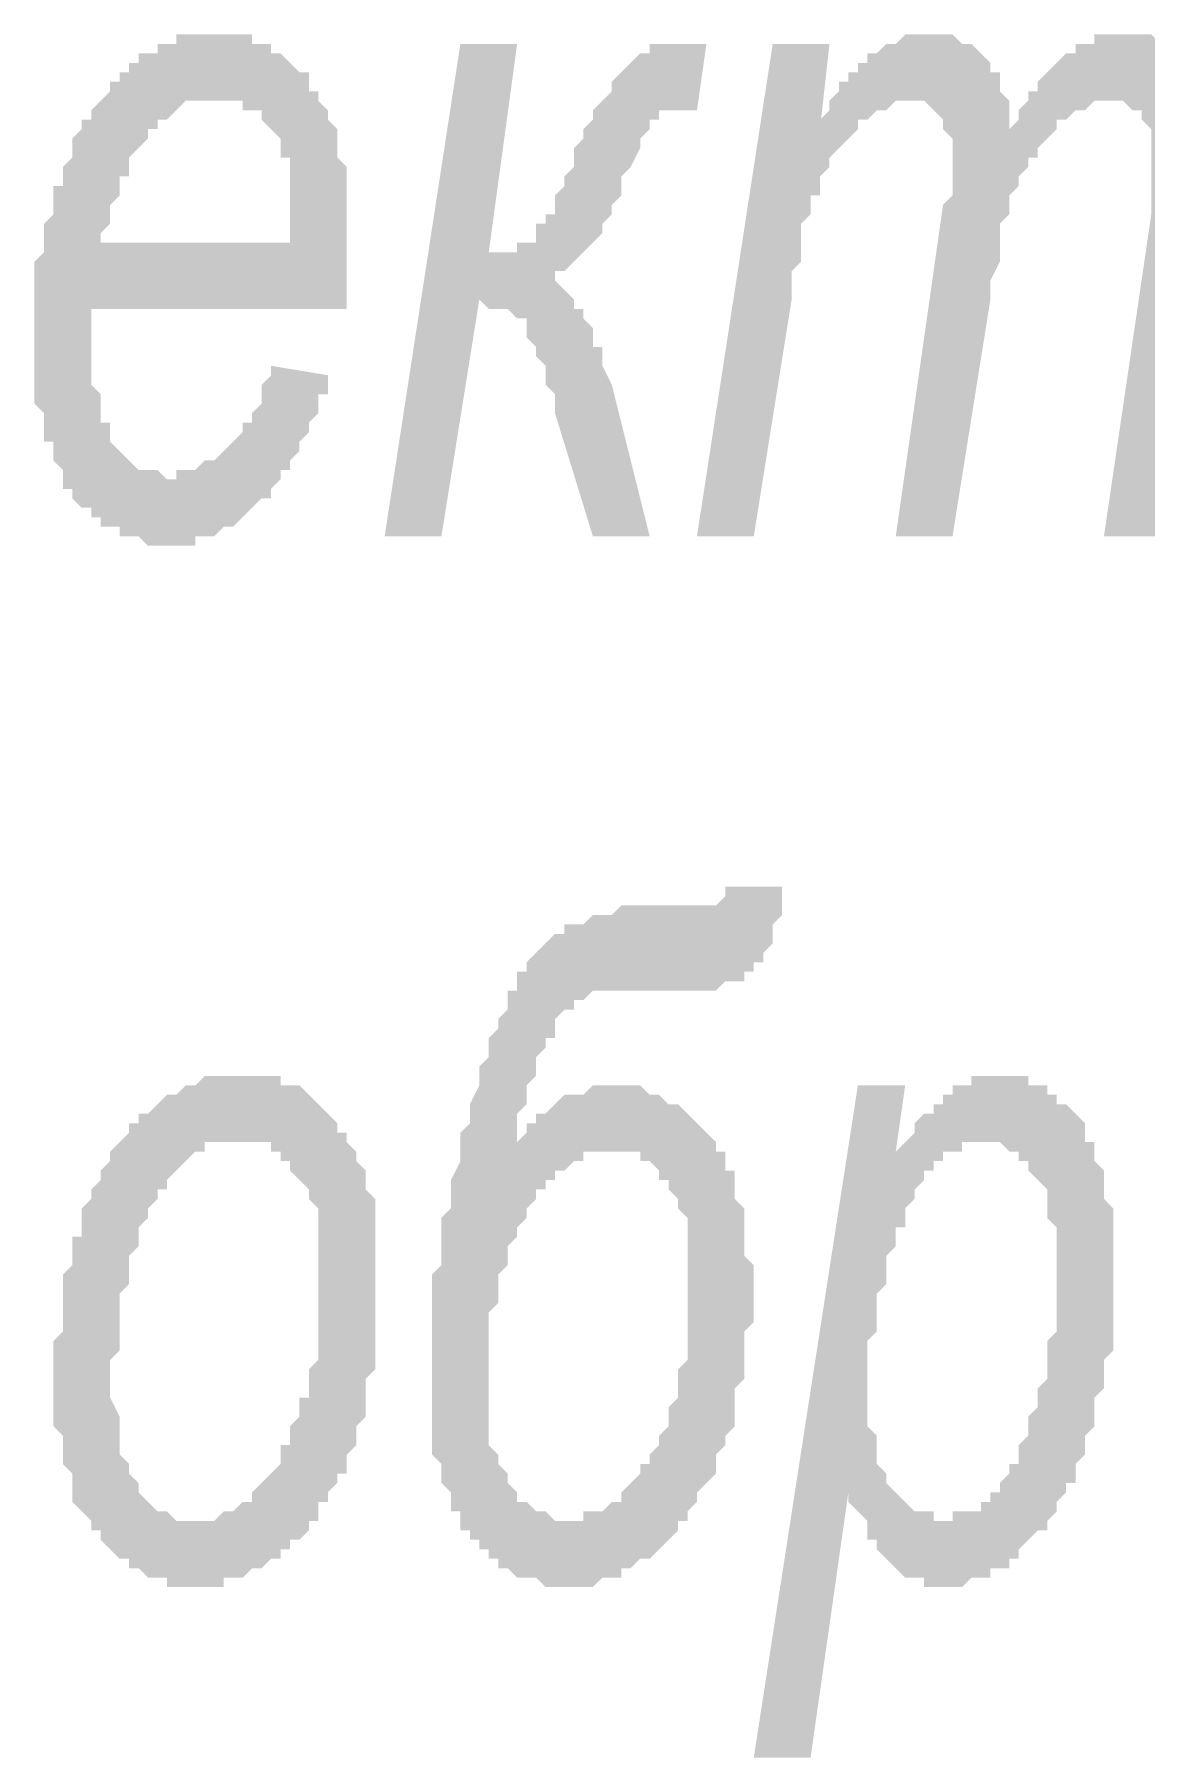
# Model space of a CAD drawing. Header units: millimetres. Extents: x 1372 to 666090, y 1285 to 31551.
# Drawn here: x 574463 to 574954, y 8578 to 9337 of the extents above; entities that cross this region are included whole.
import ezdxf

# ---------------------------------------------------------------- set-up
doc = ezdxf.new("R2010")
doc.units = ezdxf.units.MM
doc.layers.add('PDF _75-АЗ Штамп', color=7, linetype='Continuous')

msp = doc.modelspace()

# ---------------------------------------------------------------- hatches: boundary and pattern name
at = {"layer": 'PDF _75-АЗ Штамп', "transparency": 33554559}
h = msp.add_hatch(color=256, dxfattribs=at)
h.paths.add_polyline_path([(574567.72, 9191.03), (574592.75, 9186.86), (574592.75, 9182.68), (574592.75, 9178.51), (574588.58, 9178.51), (574588.58, 9174.34), (574588.58, 9170.17), (574584.41, 9166), (574584.41, 9161.83), (574584.41, 9161.83), (574580.24, 9157.66), (574580.24, 9153.49), (574576.06, 9149.32), (574576.06, 9145.15), (574571.89, 9145.15), (574571.89, 9140.98), (574567.72, 9136.81), (574567.72, 9136.81), (574567.72, 9132.64), (574563.55, 9132.64), (574559.38, 9128.47), (574559.38, 9128.47), (574555.21, 9124.3), (574555.21, 9124.3), (574551.04, 9120.13), (574551.04, 9120.13), (574546.87, 9120.13), (574542.7, 9115.95), (574542.7, 9115.95), (574538.53, 9115.95), (574534.36, 9115.95), (574534.36, 9111.78), (574530.19, 9111.78), (574526.02, 9111.78), (574526.02, 9111.78), (574521.85, 9111.78), (574517.68, 9111.78), (574517.68, 9111.78), (574513.5, 9111.78), (574509.33, 9115.95), (574509.33, 9115.95), (574505.16, 9115.95), (574500.99, 9115.95), (574500.99, 9120.13), (574496.82, 9120.13), (574492.65, 9120.13), (574492.65, 9124.3), (574492.65, 9124.3), (574488.48, 9124.3), (574488.48, 9128.47), (574484.31, 9128.47), (574480.14, 9132.64), (574480.14, 9136.81), (574475.97, 9136.81), (574475.97, 9140.98), (574475.97, 9145.15), (574471.8, 9149.32), (574471.8, 9153.49), (574471.8, 9157.66), (574471.8, 9157.66), (574467.63, 9157.66), (574467.63, 9161.83), (574467.63, 9166), (574467.63, 9170.17), (574463.46, 9174.34), (574463.46, 9178.51), (574463.46, 9182.68), (574463.46, 9186.86), (574463.46, 9191.03), (574463.46, 9195.2), (574463.46, 9199.37), (574463.46, 9203.54), (574463.46, 9203.54), (574463.46, 9207.71), (574463.46, 9211.88), (574463.46, 9216.05), (574463.46, 9220.22), (574463.46, 9224.39), (574463.46, 9228.56), (574463.46, 9232.73), (574463.46, 9236.9), (574467.63, 9241.07), (574467.63, 9245.24), (574467.63, 9249.42), (574467.63, 9253.59), (574467.63, 9253.59), (574471.8, 9257.76), (574471.8, 9261.93), (574471.8, 9266.1), (574471.8, 9270.27), (574475.97, 9270.27), (574475.97, 9274.44), (574475.97, 9278.61), (574480.14, 9282.78), (574480.14, 9286.95), (574480.14, 9291.12), (574484.31, 9295.29), (574484.31, 9299.46), (574488.48, 9299.46), (574488.48, 9303.63), (574492.65, 9307.8), (574492.65, 9307.8), (574496.82, 9311.97), (574496.82, 9316.15), (574500.99, 9316.15), (574500.99, 9320.32), (574505.16, 9320.32), (574505.16, 9320.32), (574505.16, 9324.49), (574509.33, 9324.49), (574509.33, 9328.66), (574513.5, 9328.66), (574517.68, 9328.66), (574517.68, 9332.83), (574521.85, 9332.83), (574526.02, 9332.83), (574526.02, 9337), (574530.19, 9337), (574534.36, 9337), (574534.36, 9337), (574538.53, 9337), (574542.7, 9337), (574542.7, 9337), (574546.87, 9337), (574551.04, 9337), (574551.04, 9337), (574555.21, 9337), (574559.38, 9337), (574559.38, 9332.83), (574563.55, 9332.83), (574567.72, 9332.83), (574567.72, 9328.66), (574571.89, 9328.66), (574571.89, 9328.66), (574576.06, 9324.49), (574576.06, 9324.49), (574580.24, 9320.32), (574584.41, 9320.32), (574584.41, 9316.15), (574584.41, 9311.97), (574588.58, 9311.97), (574588.58, 9307.8), (574592.75, 9303.63), (574592.75, 9303.63), (574592.75, 9299.46), (574596.92, 9295.29), (574596.92, 9291.12), (574596.92, 9286.95), (574596.92, 9282.78), (574601.09, 9278.61), (574601.09, 9278.61), (574601.09, 9274.44), (574601.09, 9270.27), (574601.09, 9266.1), (574601.09, 9261.93), (574601.09, 9253.59), (574601.09, 9249.42), (574601.09, 9249.42), (574601.09, 9245.24), (574601.09, 9241.07), (574601.09, 9236.9), (574601.09, 9232.73), (574601.09, 9228.56), (574601.09, 9224.39), (574601.09, 9220.22), (574601.09, 9216.05), (574488.48, 9216.05), (574488.48, 9211.88), (574488.48, 9207.71), (574488.48, 9203.54), (574488.48, 9199.37), (574488.48, 9195.2), (574488.48, 9191.03), (574488.48, 9186.86), (574488.48, 9182.68), (574492.65, 9178.51), (574492.65, 9174.34), (574492.65, 9170.17), (574492.65, 9166), (574496.82, 9166), (574496.82, 9161.83), (574496.82, 9157.66), (574496.82, 9157.66), (574500.99, 9153.49), (574500.99, 9153.49), (574505.16, 9149.32), (574505.16, 9149.32), (574509.33, 9145.15), (574513.5, 9145.15), (574513.5, 9145.15), (574517.68, 9145.15), (574521.85, 9140.98), (574521.85, 9140.98), (574526.02, 9140.98), (574526.02, 9145.15), (574530.19, 9145.15), (574534.36, 9145.15), (574534.36, 9145.15), (574538.53, 9149.32), (574542.7, 9149.32), (574542.7, 9149.32), (574546.87, 9153.49), (574546.87, 9153.49), (574551.04, 9157.66), (574551.04, 9157.66), (574555.21, 9161.83), (574555.21, 9166), (574559.38, 9166), (574559.38, 9170.17), (574563.55, 9174.34), (574563.55, 9178.51), (574563.55, 9182.68), (574567.72, 9186.86), (574567.72, 9191.03), (574567.72, 9191.03)], flags=0)
h.paths.add_polyline_path([(574492.65, 9245.24), (574576.06, 9245.24), (574576.06, 9249.42), (574576.06, 9253.59), (574576.06, 9257.76), (574576.06, 9261.93), (574576.06, 9266.1), (574576.06, 9270.27), (574576.06, 9274.44), (574576.06, 9278.61), (574576.06, 9282.78), (574571.89, 9282.78), (574571.89, 9286.95), (574571.89, 9291.12), (574567.72, 9295.29), (574567.72, 9295.29), (574567.72, 9295.29), (574563.55, 9299.46), (574563.55, 9303.63), (574559.38, 9303.63), (574555.21, 9303.63), (574555.21, 9307.8), (574551.04, 9307.8), (574546.87, 9307.8), (574546.87, 9307.8), (574542.7, 9307.8), (574542.7, 9307.8), (574538.53, 9307.8), (574534.36, 9307.8), (574534.36, 9307.8), (574530.19, 9307.8), (574526.02, 9303.63), (574526.02, 9303.63), (574521.85, 9299.46), (574517.68, 9299.46), (574517.68, 9295.29), (574513.5, 9295.29), (574513.5, 9291.12), (574513.5, 9291.12), (574509.33, 9286.95), (574509.33, 9286.95), (574505.16, 9282.78), (574505.16, 9278.61), (574505.16, 9274.44), (574500.99, 9274.44), (574500.99, 9270.27), (574500.99, 9266.1), (574496.82, 9261.93), (574496.82, 9257.76), (574496.82, 9253.59), (574492.65, 9249.42), (574492.65, 9245.24), (574492.65, 9245.24)], flags=0)
for points in [[(574755.4, 9115.95), (574788.77, 9332.83), (574813.79, 9332.83), (574809.62, 9295.29), (574809.62, 9299.46), (574813.79, 9303.63), (574813.79, 9307.8), (574817.96, 9311.97), (574817.96, 9316.15), (574822.13, 9316.15), (574822.13, 9320.32), (574826.3, 9320.32), (574826.3, 9324.49), (574830.47, 9324.49), (574830.47, 9328.66), (574834.64, 9328.66), (574834.64, 9328.66), (574838.81, 9332.83), (574842.99, 9332.83), (574842.99, 9332.83), (574847.16, 9337), (574851.33, 9337), (574851.33, 9337), (574855.5, 9337), (574859.67, 9337), (574859.67, 9337), (574863.84, 9337), (574868.01, 9337), (574868.01, 9337), (574872.18, 9332.83), (574876.35, 9332.83), (574876.35, 9332.83), (574880.52, 9328.66), (574880.52, 9328.66), (574884.69, 9324.49), (574884.69, 9320.32), (574888.86, 9320.32), (574888.86, 9316.15), (574888.86, 9311.97), (574893.03, 9307.8), (574893.03, 9303.63), (574893.03, 9299.46), (574893.03, 9295.29), (574897.2, 9299.46), (574897.2, 9303.63), (574901.37, 9307.8), (574901.37, 9311.97), (574905.55, 9311.97), (574905.55, 9316.15), (574909.72, 9320.32), (574909.72, 9320.32), (574913.89, 9324.49), (574913.89, 9324.49), (574918.06, 9328.66), (574918.06, 9328.66), (574922.23, 9328.66), (574922.23, 9332.83), (574926.4, 9332.83), (574930.57, 9332.83), (574930.57, 9337), (574934.74, 9337), (574938.91, 9337), (574938.91, 9337), (574943.08, 9337), (574943.08, 9337), (574947.25, 9337), (574951.42, 9337), (574955.59, 9337), (574955.59, 9337), (574959.76, 9332.83), (574963.93, 9332.83), (574963.93, 9332.83), (574968.1, 9328.66), (574968.1, 9328.66), (574972.28, 9324.49), (574972.28, 9324.49), (574976.45, 9320.32), (574976.45, 9320.32), (574976.45, 9316.15), (574980.62, 9311.97), (574980.62, 9307.8), (574980.62, 9303.63), (574980.62, 9299.46), (574980.62, 9295.29), (574980.62, 9291.12), (574980.62, 9286.95), (574980.62, 9286.95), (574980.62, 9282.78), (574980.62, 9278.61), (574980.62, 9274.44), (574980.62, 9270.27), (574980.62, 9266.1), (574980.62, 9261.93), (574980.62, 9257.76), (574980.62, 9257.76), (574959.76, 9115.95), (574934.74, 9115.95), (574955.59, 9257.76), (574955.59, 9266.1), (574955.59, 9270.27), (574955.59, 9274.44), (574955.59, 9278.61), (574955.59, 9282.78), (574955.59, 9282.78), (574955.59, 9282.78), (574955.59, 9286.95), (574955.59, 9291.12), (574955.59, 9295.29), (574951.42, 9299.46), (574951.42, 9299.46), (574951.42, 9303.63), (574947.25, 9303.63), (574943.08, 9307.8), (574943.08, 9307.8), (574938.91, 9307.8), (574938.91, 9307.8), (574934.74, 9307.8), (574934.74, 9307.8), (574930.57, 9307.8), (574926.4, 9303.63), (574926.4, 9303.63), (574922.23, 9303.63), (574918.06, 9299.46), (574918.06, 9299.46), (574913.89, 9299.46), (574913.89, 9295.29), (574909.72, 9291.12), (574909.72, 9291.12), (574905.55, 9286.95), (574905.55, 9282.78), (574901.37, 9282.78), (574901.37, 9278.61), (574897.2, 9274.44), (574897.2, 9270.27), (574897.2, 9270.27), (574897.2, 9270.27), (574893.03, 9266.1), (574893.03, 9261.93), (574893.03, 9257.76), (574893.03, 9257.76), (574888.86, 9253.59), (574888.86, 9249.42), (574888.86, 9245.24), (574888.86, 9241.07), (574888.86, 9236.9), (574884.69, 9228.56), (574884.69, 9224.39), (574884.69, 9220.22), (574868.01, 9115.95), (574842.99, 9115.95), (574863.84, 9261.93), (574868.01, 9266.1), (574868.01, 9274.44), (574868.01, 9278.61), (574868.01, 9278.61), (574868.01, 9282.78), (574868.01, 9282.78), (574868.01, 9286.95), (574868.01, 9291.12), (574863.84, 9295.29), (574863.84, 9299.46), (574863.84, 9299.46), (574859.67, 9303.63), (574859.67, 9303.63), (574855.5, 9307.8), (574851.33, 9307.8), (574851.33, 9307.8), (574847.16, 9307.8), (574847.16, 9307.8), (574842.99, 9307.8), (574838.81, 9303.63), (574838.81, 9303.63), (574834.64, 9303.63), (574830.47, 9299.46), (574830.47, 9299.46), (574826.3, 9299.46), (574826.3, 9295.29), (574822.13, 9291.12), (574822.13, 9291.12), (574817.96, 9286.95), (574817.96, 9286.95), (574813.79, 9282.78), (574813.79, 9278.61), (574809.62, 9274.44), (574809.62, 9270.27), (574809.62, 9270.27), (574809.62, 9266.1), (574805.45, 9266.1), (574805.45, 9261.93), (574805.45, 9257.76), (574801.28, 9253.59), (574801.28, 9249.42), (574801.28, 9245.24), (574801.28, 9241.07), (574801.28, 9236.9), (574797.11, 9232.73), (574797.11, 9228.56), (574797.11, 9224.39), (574797.11, 9220.22), (574797.11, 9220.22), (574780.43, 9115.95)], [(574651.14, 9332.83), (574676.16, 9332.83), (574663.65, 9241.07), (574667.82, 9241.07), (574667.82, 9241.07), (574671.99, 9241.07), (574676.16, 9241.07), (574676.16, 9245.24), (574680.33, 9245.24), (574684.5, 9245.24), (574684.5, 9249.42), (574684.5, 9249.42), (574684.5, 9253.59), (574688.67, 9253.59), (574688.67, 9257.76), (574692.84, 9257.76), (574692.84, 9261.93), (574692.84, 9266.1), (574697.01, 9270.27), (574697.01, 9274.44), (574701.18, 9278.61), (574701.18, 9282.78), (574701.18, 9286.95), (574705.35, 9291.12), (574705.35, 9295.29), (574709.52, 9299.46), (574709.52, 9303.63), (574713.7, 9307.8), (574713.7, 9307.8), (574717.87, 9311.97), (574717.87, 9316.15), (574717.87, 9316.15), (574722.04, 9320.32), (574722.04, 9320.32), (574726.21, 9324.49), (574726.21, 9324.49), (574726.21, 9324.49), (574730.38, 9328.66), (574730.38, 9328.66), (574734.55, 9328.66), (574734.55, 9332.83), (574738.72, 9332.83), (574742.89, 9332.83), (574747.06, 9332.83), (574747.06, 9332.83), (574759.57, 9332.83), (574755.4, 9303.63), (574751.23, 9303.63), (574747.06, 9303.63), (574742.89, 9303.63), (574738.72, 9303.63), (574738.72, 9299.46), (574734.55, 9299.46), (574734.55, 9299.46), (574734.55, 9295.29), (574730.38, 9291.12), (574730.38, 9291.12), (574730.38, 9286.95), (574726.21, 9278.61), (574726.21, 9278.61), (574722.04, 9274.44), (574722.04, 9270.27), (574722.04, 9266.1), (574717.87, 9261.93), (574717.87, 9257.76), (574713.7, 9253.59), (574713.7, 9253.59), (574713.7, 9249.42), (574709.52, 9245.24), (574709.52, 9245.24), (574709.52, 9245.24), (574705.35, 9241.07), (574705.35, 9241.07), (574701.18, 9236.9), (574701.18, 9236.9), (574697.01, 9232.73), (574692.84, 9232.73), (574692.84, 9228.56), (574688.67, 9228.56), (574692.84, 9228.56), (574697.01, 9224.39), (574697.01, 9224.39), (574701.18, 9220.22), (574701.18, 9216.05), (574705.35, 9216.05), (574705.35, 9211.88), (574705.35, 9211.88), (574709.52, 9207.71), (574709.52, 9203.54), (574709.52, 9199.37), (574713.7, 9199.37), (574713.7, 9195.2), (574713.7, 9191.03), (574717.87, 9182.68), (574717.87, 9182.68), (574734.55, 9115.95), (574709.52, 9115.95), (574692.84, 9170.17), (574692.84, 9178.51), (574688.67, 9182.68), (574688.67, 9186.86), (574688.67, 9191.03), (574684.5, 9195.2), (574684.5, 9199.37), (574684.5, 9199.37), (574680.33, 9203.54), (574680.33, 9207.71), (574680.33, 9207.71), (574680.33, 9211.88), (574676.16, 9211.88), (574676.16, 9211.88), (574671.99, 9216.05), (574667.82, 9216.05), (574667.82, 9216.05), (574663.65, 9216.05), (574659.48, 9220.22), (574659.48, 9220.22), (574642.79, 9115.95), (574617.77, 9115.95)]]:
    msp.add_hatch(color=256, dxfattribs=at).paths.add_polyline_path(points)
h = msp.add_hatch(color=256, dxfattribs=at)
h.paths.add_polyline_path([(574767.91, 8961.64), (574792.94, 8961.64), (574792.94, 8957.47), (574792.94, 8949.13), (574788.77, 8944.96), (574788.77, 8940.79), (574788.77, 8936.62), (574788.77, 8936.62), (574784.6, 8932.45), (574784.6, 8928.28), (574780.43, 8928.28), (574780.43, 8924.11), (574780.43, 8924.11), (574776.26, 8924.11), (574776.26, 8919.93), (574772.08, 8919.93), (574767.91, 8919.93), (574767.91, 8919.93), (574763.74, 8915.76), (574759.57, 8915.76), (574759.57, 8915.76), (574755.4, 8915.76), (574751.23, 8915.76), (574751.23, 8915.76), (574722.04, 8915.76), (574717.87, 8915.76), (574717.87, 8915.76), (574713.7, 8915.76), (574709.52, 8915.76), (574709.52, 8915.76), (574705.35, 8911.59), (574701.18, 8911.59), (574701.18, 8911.59), (574701.18, 8907.42), (574697.01, 8907.42), (574692.84, 8903.25), (574692.84, 8899.08), (574692.84, 8894.91), (574688.67, 8894.91), (574688.67, 8890.74), (574688.67, 8890.74), (574684.5, 8886.57), (574684.5, 8882.4), (574684.5, 8882.4), (574684.5, 8878.23), (574680.33, 8874.06), (574680.33, 8869.89), (574680.33, 8865.72), (574676.16, 8861.55), (574676.16, 8857.37), (574676.16, 8849.03), (574671.99, 8849.03), (574676.16, 8849.03), (574680.33, 8853.2), (574680.33, 8857.37), (574684.5, 8857.37), (574684.5, 8861.55), (574688.67, 8861.55), (574692.84, 8865.72), (574692.84, 8865.72), (574697.01, 8869.89), (574697.01, 8869.89), (574701.18, 8869.89), (574701.18, 8869.89), (574705.35, 8869.89), (574709.52, 8874.06), (574713.7, 8874.06), (574713.7, 8874.06), (574717.87, 8874.06), (574717.87, 8874.06), (574722.04, 8874.06), (574722.04, 8874.06), (574726.21, 8874.06), (574730.38, 8874.06), (574730.38, 8874.06), (574734.55, 8869.89), (574738.72, 8869.89), (574738.72, 8869.89), (574742.89, 8865.72), (574747.06, 8865.72), (574747.06, 8865.72), (574751.23, 8861.55), (574751.23, 8861.55), (574755.4, 8857.37), (574759.57, 8853.2), (574759.57, 8853.2), (574759.57, 8853.2), (574763.74, 8849.03), (574763.74, 8844.86), (574767.91, 8844.86), (574767.91, 8840.69), (574767.91, 8836.52), (574772.08, 8836.52), (574772.08, 8832.35), (574772.08, 8828.18), (574772.08, 8824.01), (574776.26, 8819.84), (574776.26, 8815.67), (574776.26, 8811.5), (574776.26, 8807.33), (574776.26, 8803.16), (574776.26, 8798.99), (574780.43, 8794.82), (574780.43, 8790.64), (574780.43, 8786.47), (574780.43, 8786.47), (574780.43, 8778.13), (574780.43, 8773.96), (574780.43, 8769.79), (574776.26, 8765.62), (574776.26, 8765.62), (574776.26, 8761.45), (574776.26, 8757.28), (574776.26, 8753.11), (574776.26, 8748.94), (574776.26, 8744.77), (574772.08, 8740.6), (574772.08, 8736.43), (574772.08, 8732.26), (574772.08, 8728.08), (574772.08, 8723.91), (574767.91, 8719.74), (574767.91, 8719.74), (574767.91, 8715.57), (574763.74, 8711.4), (574763.74, 8707.23), (574763.74, 8703.06), (574759.57, 8698.89), (574759.57, 8698.89), (574755.4, 8694.72), (574755.4, 8694.72), (574755.4, 8690.55), (574751.23, 8686.38), (574751.23, 8682.21), (574747.06, 8682.21), (574747.06, 8678.04), (574742.89, 8673.87), (574742.89, 8673.87), (574738.72, 8669.7), (574738.72, 8669.7), (574734.55, 8665.53), (574734.55, 8665.53), (574730.38, 8665.53), (574726.21, 8661.35), (574726.21, 8661.35), (574722.04, 8661.35), (574722.04, 8657.18), (574717.87, 8657.18), (574713.7, 8657.18), (574713.7, 8657.18), (574709.52, 8653.01), (574705.35, 8653.01), (574705.35, 8653.01), (574701.18, 8653.01), (574697.01, 8653.01), (574692.84, 8653.01), (574692.84, 8653.01), (574688.67, 8653.01), (574684.5, 8657.18), (574680.33, 8657.18), (574680.33, 8657.18), (574676.16, 8657.18), (574676.16, 8657.18), (574671.99, 8661.35), (574667.82, 8661.35), (574667.82, 8665.53), (574663.65, 8665.53), (574663.65, 8669.7), (574659.48, 8669.7), (574659.48, 8673.87), (574655.31, 8673.87), (574655.31, 8678.04), (574651.14, 8678.04), (574651.14, 8682.21), (574651.14, 8686.38), (574646.97, 8686.38), (574646.97, 8690.55), (574646.97, 8694.72), (574642.79, 8698.89), (574642.79, 8703.06), (574642.79, 8703.06), (574642.79, 8707.23), (574638.62, 8711.4), (574638.62, 8715.57), (574638.62, 8719.74), (574638.62, 8723.91), (574638.62, 8728.08), (574638.62, 8732.26), (574638.62, 8736.43), (574638.62, 8740.6), (574638.62, 8744.77), (574638.62, 8748.94), (574638.62, 8748.94), (574638.62, 8753.11), (574638.62, 8757.28), (574638.62, 8761.45), (574638.62, 8765.62), (574638.62, 8769.79), (574638.62, 8773.96), (574638.62, 8773.96), (574638.62, 8778.13), (574638.62, 8782.3), (574638.62, 8786.47), (574638.62, 8790.64), (574642.79, 8794.82), (574642.79, 8798.99), (574642.79, 8803.16), (574642.79, 8807.33), (574642.79, 8811.5), (574642.79, 8815.67), (574646.97, 8819.84), (574646.97, 8824.01), (574646.97, 8828.18), (574646.97, 8832.35), (574651.14, 8840.69), (574651.14, 8844.86), (574651.14, 8849.03), (574651.14, 8853.2), (574655.31, 8857.37), (574655.31, 8861.55), (574655.31, 8865.72), (574659.48, 8874.06), (574659.48, 8878.23), (574659.48, 8882.4), (574663.65, 8886.57), (574663.65, 8890.74), (574663.65, 8894.91), (574667.82, 8899.08), (574667.82, 8903.25), (574667.82, 8903.25), (574671.99, 8907.42), (574671.99, 8911.59), (574671.99, 8915.76), (574676.16, 8915.76), (574676.16, 8919.93), (574676.16, 8924.11), (574680.33, 8924.11), (574680.33, 8928.28), (574680.33, 8928.28), (574684.5, 8932.45), (574684.5, 8932.45), (574684.5, 8932.45), (574688.67, 8936.62), (574688.67, 8936.62), (574692.84, 8940.79), (574697.01, 8940.79), (574697.01, 8944.96), (574701.18, 8944.96), (574701.18, 8944.96), (574705.35, 8944.96), (574709.52, 8949.13), (574709.52, 8949.13), (574713.7, 8949.13), (574717.87, 8949.13), (574717.87, 8949.13), (574722.04, 8953.3), (574726.21, 8953.3), (574730.38, 8953.3), (574730.38, 8953.3), (574730.38, 8953.3), (574755.4, 8953.3), (574759.57, 8953.3), (574759.57, 8953.3), (574763.74, 8953.3), (574767.91, 8957.47), (574767.91, 8957.47), (574767.91, 8961.64)], flags=0)
h.paths.add_polyline_path([(574751.23, 8786.47), (574751.23, 8790.64), (574751.23, 8794.82), (574751.23, 8798.99), (574751.23, 8803.16), (574751.23, 8807.33), (574751.23, 8811.5), (574751.23, 8815.67), (574747.06, 8819.84), (574747.06, 8824.01), (574747.06, 8824.01), (574742.89, 8828.18), (574742.89, 8828.18), (574742.89, 8832.35), (574738.72, 8832.35), (574738.72, 8836.52), (574734.55, 8840.69), (574734.55, 8840.69), (574730.38, 8840.69), (574730.38, 8844.86), (574726.21, 8844.86), (574722.04, 8844.86), (574717.87, 8844.86), (574717.87, 8844.86), (574713.7, 8844.86), (574713.7, 8844.86), (574709.52, 8844.86), (574705.35, 8844.86), (574705.35, 8840.69), (574701.18, 8840.69), (574701.18, 8840.69), (574697.01, 8836.52), (574692.84, 8836.52), (574692.84, 8832.35), (574688.67, 8832.35), (574688.67, 8828.18), (574684.5, 8828.18), (574684.5, 8824.01), (574680.33, 8819.84), (574680.33, 8819.84), (574680.33, 8815.67), (574676.16, 8811.5), (574676.16, 8811.5), (574676.16, 8807.33), (574671.99, 8803.16), (574671.99, 8798.99), (574671.99, 8794.82), (574667.82, 8790.64), (574667.82, 8790.64), (574667.82, 8786.47), (574667.82, 8782.3), (574667.82, 8778.13), (574663.65, 8773.96), (574663.65, 8769.79), (574663.65, 8765.62), (574663.65, 8761.45), (574663.65, 8757.28), (574663.65, 8753.11), (574663.65, 8748.94), (574663.65, 8744.77), (574663.65, 8740.6), (574663.65, 8736.43), (574663.65, 8732.26), (574663.65, 8728.08), (574663.65, 8723.91), (574663.65, 8719.74), (574663.65, 8715.57), (574667.82, 8711.4), (574667.82, 8711.4), (574667.82, 8707.23), (574671.99, 8703.06), (574671.99, 8698.89), (574671.99, 8698.89), (574676.16, 8694.72), (574676.16, 8690.55), (574680.33, 8690.55), (574684.5, 8686.38), (574684.5, 8686.38), (574688.67, 8686.38), (574688.67, 8686.38), (574692.84, 8682.21), (574697.01, 8682.21), (574697.01, 8682.21), (574701.18, 8682.21), (574705.35, 8682.21), (574705.35, 8686.38), (574709.52, 8686.38), (574709.52, 8686.38), (574713.7, 8686.38), (574717.87, 8690.55), (574717.87, 8690.55), (574722.04, 8690.55), (574722.04, 8694.72), (574726.21, 8698.89), (574726.21, 8698.89), (574730.38, 8703.06), (574730.38, 8707.23), (574734.55, 8707.23), (574734.55, 8711.4), (574738.72, 8715.57), (574738.72, 8715.57), (574738.72, 8719.74), (574742.89, 8723.91), (574742.89, 8728.08), (574742.89, 8732.26), (574747.06, 8736.43), (574747.06, 8740.6), (574747.06, 8744.77), (574747.06, 8748.94), (574751.23, 8753.11), (574751.23, 8757.28), (574751.23, 8761.45), (574751.23, 8765.62), (574751.23, 8765.62), (574751.23, 8769.79), (574751.23, 8773.96), (574751.23, 8778.13), (574751.23, 8782.3), (574751.23, 8786.47)], flags=0)
h = msp.add_hatch(color=256, dxfattribs=at)
h.paths.add_polyline_path([(574471.8, 8740.6), (574471.8, 8744.77), (574471.8, 8748.94), (574471.8, 8753.11), (574471.8, 8757.28), (574471.8, 8761.45), (574475.97, 8765.62), (574475.97, 8769.79), (574475.97, 8773.96), (574475.97, 8778.13), (574475.97, 8782.3), (574475.97, 8786.47), (574475.97, 8790.64), (574480.14, 8794.82), (574480.14, 8798.99), (574480.14, 8803.16), (574480.14, 8807.33), (574484.31, 8807.33), (574484.31, 8811.5), (574484.31, 8815.67), (574484.31, 8819.84), (574488.48, 8824.01), (574488.48, 8824.01), (574488.48, 8828.18), (574492.65, 8832.35), (574492.65, 8836.52), (574496.82, 8840.69), (574496.82, 8840.69), (574496.82, 8844.86), (574500.99, 8849.03), (574500.99, 8849.03), (574505.16, 8853.2), (574505.16, 8857.37), (574509.33, 8857.37), (574509.33, 8861.55), (574513.5, 8861.55), (574517.68, 8865.72), (574517.68, 8865.72), (574521.85, 8869.89), (574521.85, 8869.89), (574526.02, 8869.89), (574530.19, 8874.06), (574530.19, 8874.06), (574534.36, 8874.06), (574534.36, 8874.06), (574538.53, 8878.23), (574542.7, 8878.23), (574546.87, 8878.23), (574546.87, 8878.23), (574551.04, 8878.23), (574555.21, 8878.23), (574555.21, 8878.23), (574559.38, 8878.23), (574559.38, 8878.23), (574563.55, 8878.23), (574567.72, 8878.23), (574571.89, 8878.23), (574571.89, 8874.06), (574576.06, 8874.06), (574580.24, 8874.06), (574580.24, 8874.06), (574584.41, 8869.89), (574584.41, 8869.89), (574588.58, 8865.72), (574588.58, 8865.72), (574592.75, 8861.55), (574592.75, 8861.55), (574596.92, 8857.37), (574596.92, 8853.2), (574601.09, 8853.2), (574601.09, 8853.2), (574601.09, 8849.03), (574605.26, 8844.86), (574605.26, 8840.69), (574605.26, 8840.69), (574609.43, 8836.52), (574609.43, 8832.35), (574609.43, 8828.18), (574613.6, 8824.01), (574613.6, 8819.84), (574613.6, 8815.67), (574613.6, 8815.67), (574613.6, 8811.5), (574613.6, 8807.33), (574613.6, 8798.99), (574613.6, 8794.82), (574613.6, 8790.64), (574613.6, 8790.64), (574613.6, 8786.47), (574613.6, 8782.3), (574613.6, 8773.96), (574613.6, 8769.79), (574613.6, 8769.79), (574613.6, 8765.62), (574613.6, 8761.45), (574613.6, 8757.28), (574613.6, 8753.11), (574613.6, 8748.94), (574609.43, 8744.77), (574609.43, 8740.6), (574609.43, 8736.43), (574609.43, 8732.26), (574609.43, 8728.08), (574605.26, 8723.91), (574605.26, 8719.74), (574605.26, 8719.74), (574605.26, 8715.57), (574601.09, 8711.4), (574601.09, 8707.23), (574601.09, 8703.06), (574596.92, 8703.06), (574596.92, 8698.89), (574592.75, 8694.72), (574592.75, 8690.55), (574588.58, 8690.55), (574588.58, 8686.38), (574588.58, 8682.21), (574584.41, 8682.21), (574584.41, 8678.04), (574580.24, 8673.87), (574576.06, 8673.87), (574576.06, 8669.7), (574576.06, 8669.7), (574571.89, 8669.7), (574571.89, 8665.53), (574567.72, 8665.53), (574563.55, 8661.35), (574563.55, 8661.35), (574559.38, 8661.35), (574555.21, 8657.18), (574555.21, 8657.18), (574551.04, 8657.18), (574546.87, 8657.18), (574546.87, 8653.01), (574542.7, 8653.01), (574538.53, 8653.01), (574538.53, 8653.01), (574534.36, 8653.01), (574534.36, 8653.01), (574530.19, 8653.01), (574530.19, 8653.01), (574526.02, 8653.01), (574521.85, 8653.01), (574521.85, 8657.18), (574517.68, 8657.18), (574513.5, 8657.18), (574513.5, 8657.18), (574509.33, 8661.35), (574505.16, 8661.35), (574505.16, 8665.53), (574500.99, 8665.53), (574500.99, 8665.53), (574496.82, 8669.7), (574496.82, 8669.7), (574492.65, 8673.87), (574492.65, 8678.04), (574488.48, 8678.04), (574488.48, 8682.21), (574484.31, 8686.38), (574484.31, 8686.38), (574480.14, 8690.55), (574480.14, 8694.72), (574480.14, 8698.89), (574480.14, 8703.06), (574475.97, 8707.23), (574475.97, 8711.4), (574475.97, 8711.4), (574475.97, 8715.57), (574475.97, 8719.74), (574471.8, 8723.91), (574471.8, 8728.08), (574471.8, 8732.26), (574471.8, 8736.43), (574471.8, 8740.6)], flags=0)
h.paths.add_polyline_path([(574496.82, 8744.77), (574496.82, 8740.6), (574496.82, 8736.43), (574500.99, 8728.08), (574500.99, 8723.91), (574500.99, 8719.74), (574500.99, 8719.74), (574500.99, 8715.57), (574500.99, 8711.4), (574505.16, 8707.23), (574505.16, 8703.06), (574505.16, 8703.06), (574509.33, 8698.89), (574509.33, 8698.89), (574509.33, 8694.72), (574513.5, 8690.55), (574513.5, 8690.55), (574517.68, 8686.38), (574521.85, 8686.38), (574521.85, 8686.38), (574526.02, 8682.21), (574526.02, 8682.21), (574530.19, 8682.21), (574534.36, 8682.21), (574534.36, 8682.21), (574538.53, 8682.21), (574538.53, 8682.21), (574542.7, 8682.21), (574546.87, 8686.38), (574546.87, 8686.38), (574551.04, 8686.38), (574555.21, 8690.55), (574555.21, 8690.55), (574559.38, 8690.55), (574559.38, 8694.72), (574563.55, 8698.89), (574563.55, 8698.89), (574567.72, 8703.06), (574567.72, 8703.06), (574571.89, 8707.23), (574571.89, 8711.4), (574571.89, 8715.57), (574576.06, 8715.57), (574576.06, 8719.74), (574576.06, 8723.91), (574580.24, 8728.08), (574580.24, 8732.26), (574580.24, 8736.43), (574584.41, 8736.43), (574584.41, 8740.6), (574584.41, 8744.77), (574584.41, 8748.94), (574584.41, 8748.94), (574588.58, 8753.11), (574588.58, 8757.28), (574588.58, 8761.45), (574588.58, 8765.62), (574588.58, 8769.79), (574588.58, 8773.96), (574588.58, 8778.13), (574588.58, 8782.3), (574588.58, 8786.47), (574588.58, 8790.64), (574588.58, 8794.82), (574588.58, 8798.99), (574588.58, 8803.16), (574588.58, 8807.33), (574588.58, 8811.5), (574588.58, 8815.67), (574588.58, 8819.84), (574584.41, 8824.01), (574584.41, 8824.01), (574584.41, 8828.18), (574580.24, 8832.35), (574580.24, 8832.35), (574580.24, 8832.35), (574576.06, 8836.52), (574576.06, 8840.69), (574571.89, 8840.69), (574571.89, 8844.86), (574567.72, 8844.86), (574567.72, 8849.03), (574563.55, 8849.03), (574559.38, 8849.03), (574559.38, 8849.03), (574555.21, 8849.03), (574555.21, 8849.03), (574551.04, 8849.03), (574546.87, 8849.03), (574546.87, 8849.03), (574542.7, 8849.03), (574538.53, 8849.03), (574538.53, 8844.86), (574534.36, 8844.86), (574530.19, 8840.69), (574530.19, 8840.69), (574530.19, 8840.69), (574526.02, 8836.52), (574526.02, 8836.52), (574521.85, 8832.35), (574521.85, 8828.18), (574517.68, 8828.18), (574517.68, 8824.01), (574513.5, 8819.84), (574513.5, 8819.84), (574513.5, 8815.67), (574509.33, 8811.5), (574509.33, 8807.33), (574509.33, 8803.16), (574505.16, 8798.99), (574505.16, 8798.99), (574505.16, 8794.82), (574505.16, 8790.64), (574505.16, 8786.47), (574500.99, 8782.3), (574500.99, 8778.13), (574500.99, 8773.96), (574500.99, 8769.79), (574500.99, 8765.62), (574500.99, 8761.45), (574500.99, 8757.28), (574496.82, 8753.11), (574496.82, 8748.94), (574496.82, 8744.77), (574496.82, 8744.77)], flags=0)
h = msp.add_hatch(color=256, dxfattribs=at)
h.paths.add_polyline_path([(574780.43, 8577.94), (574826.3, 8874.06), (574847.16, 8874.06), (574842.99, 8844.86), (574847.16, 8849.03), (574847.16, 8849.03), (574851.33, 8853.2), (574851.33, 8857.37), (574855.5, 8861.55), (574859.67, 8861.55), (574859.67, 8865.72), (574863.84, 8865.72), (574863.84, 8869.89), (574868.01, 8869.89), (574868.01, 8869.89), (574868.01, 8874.06), (574872.18, 8874.06), (574876.35, 8874.06), (574876.35, 8878.23), (574880.52, 8878.23), (574884.69, 8878.23), (574884.69, 8878.23), (574888.86, 8878.23), (574893.03, 8878.23), (574893.03, 8878.23), (574897.2, 8878.23), (574901.37, 8878.23), (574901.37, 8874.06), (574905.55, 8874.06), (574909.72, 8874.06), (574909.72, 8869.89), (574913.89, 8869.89), (574913.89, 8865.72), (574918.06, 8865.72), (574922.23, 8861.55), (574922.23, 8861.55), (574926.4, 8857.37), (574926.4, 8857.37), (574926.4, 8853.2), (574926.4, 8849.03), (574930.57, 8849.03), (574930.57, 8844.86), (574930.57, 8840.69), (574934.74, 8836.52), (574934.74, 8836.52), (574934.74, 8832.35), (574934.74, 8828.18), (574934.74, 8824.01), (574938.91, 8819.84), (574938.91, 8815.67), (574938.91, 8811.5), (574938.91, 8807.33), (574938.91, 8803.16), (574938.91, 8798.99), (574938.91, 8790.64), (574938.91, 8790.64), (574938.91, 8786.47), (574938.91, 8782.3), (574938.91, 8778.13), (574938.91, 8773.96), (574938.91, 8769.79), (574938.91, 8765.62), (574938.91, 8761.45), (574938.91, 8757.28), (574934.74, 8753.11), (574934.74, 8748.94), (574934.74, 8744.77), (574934.74, 8744.77), (574934.74, 8740.6), (574930.57, 8736.43), (574930.57, 8732.26), (574930.57, 8732.26), (574930.57, 8728.08), (574930.57, 8723.91), (574926.4, 8719.74), (574926.4, 8715.57), (574926.4, 8711.4), (574922.23, 8707.23), (574922.23, 8703.06), (574922.23, 8698.89), (574918.06, 8698.89), (574918.06, 8694.72), (574913.89, 8690.55), (574913.89, 8690.55), (574913.89, 8686.38), (574909.72, 8682.21), (574909.72, 8678.04), (574905.55, 8678.04), (574901.37, 8673.87), (574901.37, 8673.87), (574897.2, 8669.7), (574897.2, 8665.53), (574893.03, 8665.53), (574893.03, 8661.35), (574888.86, 8661.35), (574888.86, 8661.35), (574884.69, 8661.35), (574884.69, 8657.18), (574880.52, 8657.18), (574876.35, 8657.18), (574876.35, 8657.18), (574872.18, 8653.01), (574868.01, 8653.01), (574868.01, 8653.01), (574863.84, 8653.01), (574863.84, 8653.01), (574859.67, 8653.01), (574855.5, 8653.01), (574855.5, 8657.18), (574851.33, 8657.18), (574851.33, 8657.18), (574847.16, 8657.18), (574842.99, 8661.35), (574842.99, 8661.35), (574838.81, 8665.53), (574838.81, 8665.53), (574834.64, 8669.7), (574834.64, 8673.87), (574830.47, 8673.87), (574830.47, 8678.04), (574830.47, 8682.21), (574826.3, 8686.38), (574826.3, 8686.38), (574822.13, 8690.55), (574822.13, 8694.72), (574805.45, 8577.94)], flags=0)
h.paths.add_polyline_path([(574830.47, 8744.77), (574830.47, 8740.6), (574830.47, 8736.43), (574830.47, 8732.26), (574830.47, 8728.08), (574830.47, 8723.91), (574834.64, 8719.74), (574834.64, 8715.57), (574834.64, 8715.57), (574834.64, 8711.4), (574834.64, 8711.4), (574834.64, 8707.23), (574838.81, 8703.06), (574838.81, 8698.89), (574842.99, 8694.72), (574842.99, 8694.72), (574847.16, 8690.55), (574847.16, 8690.55), (574851.33, 8686.38), (574851.33, 8686.38), (574855.5, 8686.38), (574859.67, 8686.38), (574859.67, 8682.21), (574863.84, 8682.21), (574868.01, 8682.21), (574868.01, 8686.38), (574872.18, 8686.38), (574876.35, 8686.38), (574876.35, 8686.38), (574880.52, 8686.38), (574880.52, 8690.55), (574884.69, 8690.55), (574884.69, 8694.72), (574888.86, 8694.72), (574888.86, 8698.89), (574893.03, 8703.06), (574893.03, 8707.23), (574897.2, 8707.23), (574897.2, 8711.4), (574897.2, 8715.57), (574901.37, 8719.74), (574901.37, 8723.91), (574901.37, 8728.08), (574905.55, 8732.26), (574905.55, 8736.43), (574905.55, 8740.6), (574905.55, 8740.6), (574909.72, 8744.77), (574909.72, 8748.94), (574909.72, 8753.11), (574909.72, 8757.28), (574909.72, 8761.45), (574913.89, 8765.62), (574913.89, 8769.79), (574913.89, 8773.96), (574913.89, 8778.13), (574913.89, 8782.3), (574913.89, 8786.47), (574913.89, 8790.64), (574913.89, 8790.64), (574913.89, 8794.82), (574913.89, 8803.16), (574913.89, 8807.33), (574913.89, 8811.5), (574909.72, 8815.67), (574909.72, 8819.84), (574909.72, 8819.84), (574909.72, 8824.01), (574909.72, 8828.18), (574905.55, 8832.35), (574905.55, 8832.35), (574905.55, 8832.35), (574901.37, 8836.52), (574901.37, 8840.69), (574897.2, 8840.69), (574897.2, 8844.86), (574893.03, 8844.86), (574888.86, 8849.03), (574888.86, 8849.03), (574884.69, 8849.03), (574880.52, 8849.03), (574880.52, 8849.03), (574880.52, 8849.03), (574876.35, 8849.03), (574872.18, 8849.03), (574872.18, 8844.86), (574868.01, 8844.86), (574863.84, 8844.86), (574863.84, 8840.69), (574859.67, 8840.69), (574859.67, 8836.52), (574855.5, 8836.52), (574855.5, 8832.35), (574851.33, 8828.18), (574851.33, 8824.01), (574851.33, 8824.01), (574847.16, 8819.84), (574847.16, 8815.67), (574847.16, 8811.5), (574842.99, 8811.5), (574842.99, 8807.33), (574842.99, 8803.16), (574838.81, 8798.99), (574838.81, 8794.82), (574838.81, 8790.64), (574838.81, 8786.47), (574834.64, 8782.3), (574834.64, 8778.13), (574834.64, 8773.96), (574834.64, 8769.79), (574834.64, 8765.62), (574830.47, 8761.45), (574830.47, 8757.28), (574830.47, 8753.11), (574830.47, 8748.94), (574830.47, 8748.94), (574830.47, 8744.77)], flags=0)

doc.saveas('drawing.dxf')
